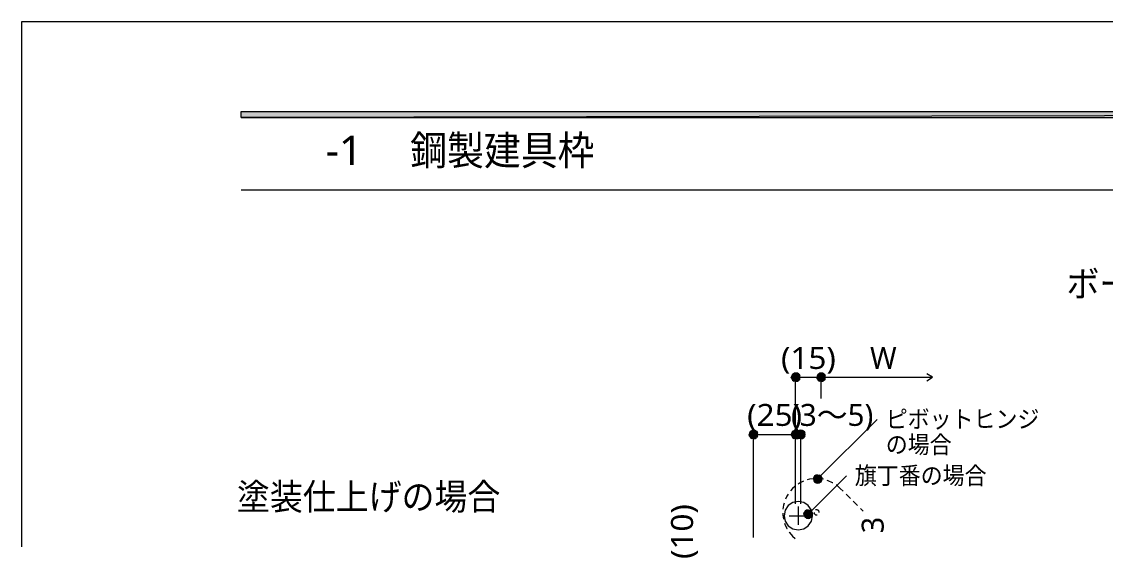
# Model space of a CAD drawing. Header units: millimetres. Extents: x 0 to 420, y 0 to 297.
# Drawn here: x 0.2 to 128.5, y 235.6 to 297 of the extents above; entities that cross this region are included whole.
import ezdxf
from ezdxf.enums import TextEntityAlignment as Align

# ---------------------------------------------------------------- set-up
doc = ezdxf.new("R2010")
doc.units = ezdxf.units.MM
doc.styles.add('kst32b', font='NotoSansJP-Variable.ttf')

msp = doc.modelspace()

# ---------------------------------------------------------------- hatches: boundary and pattern name
h = msp.add_hatch(color=7)
h.paths.add_polyline_path([(394.17, 285.62), (394.17, 286.32), (26.18, 285.62), (394.17, 285.62)])
h.paths.add_polyline_path([(394.17, 286.32), (26.18, 285.62), (26.18, 286.32), (394.17, 286.32)])
h = msp.add_hatch(color=7)
h.paths.add_polyline_path([(91.82, 255.33), (91.63, 255.31), (91.82, 254.83), (91.82, 255.33)])
h.paths.add_polyline_path([(91.63, 255.31), (91.82, 254.83), (91.46, 255.19), (91.63, 255.31)])
h.paths.add_polyline_path([(91.82, 254.83), (91.46, 255.19), (91.36, 255.02), (91.82, 254.83)])
for points in [[(92.03, 255.31), (91.82, 255.33), (91.82, 254.83), (92.03, 255.31)], [(95.02, 255.31), (94.83, 255.33), (94.83, 254.83), (95.02, 255.31)], [(87.02, 248.54), (86.83, 248.58), (86.83, 248.07), (87.02, 248.54)], [(92.03, 248.54), (91.82, 248.58), (91.82, 248.07), (92.03, 248.54)], [(92.63, 248.54), (92.43, 248.58), (92.43, 248.07), (92.63, 248.54)], [(94.23, 243.25), (94.06, 243.14), (94.42, 242.78), (94.23, 243.25)], [(93.11, 239.08), (92.94, 238.97), (93.3, 238.61), (93.11, 239.08)]]:
    msp.add_hatch(color=7).paths.add_polyline_path(points)
h = msp.add_hatch(color=7)
h.paths.add_polyline_path([(92.35, 254.83), (92.31, 255.02), (91.82, 254.83), (92.35, 254.83)])
h.paths.add_polyline_path([(92.31, 255.02), (91.82, 254.83), (92.2, 255.19), (92.31, 255.02)])
h.paths.add_polyline_path([(91.82, 254.83), (92.2, 255.19), (92.03, 255.31), (91.82, 254.83)])
h = msp.add_hatch(color=7)
h.paths.add_polyline_path([(94.83, 255.33), (94.64, 255.31), (94.83, 254.83), (94.83, 255.33)])
h.paths.add_polyline_path([(94.64, 255.31), (94.83, 254.83), (94.47, 255.19), (94.64, 255.31)])
h.paths.add_polyline_path([(94.83, 254.83), (94.47, 255.19), (94.36, 255.02), (94.83, 254.83)])
h = msp.add_hatch(color=7)
h.paths.add_polyline_path([(95.33, 254.83), (95.31, 255.02), (94.83, 254.83), (95.33, 254.83)])
h.paths.add_polyline_path([(95.31, 255.02), (94.83, 254.83), (95.19, 255.19), (95.31, 255.02)])
h.paths.add_polyline_path([(94.83, 254.83), (95.19, 255.19), (95.02, 255.31), (94.83, 254.83)])
h = msp.add_hatch(color=7)
h.paths.add_polyline_path([(91.36, 255.02), (91.31, 254.83), (91.82, 254.83), (91.36, 255.02)])
h.paths.add_polyline_path([(91.31, 254.83), (91.82, 254.83), (91.36, 254.63), (91.31, 254.83)])
h.paths.add_polyline_path([(91.82, 254.83), (91.36, 254.63), (91.46, 254.47), (91.82, 254.83)])
h = msp.add_hatch(color=7)
h.paths.add_polyline_path([(91.46, 254.47), (91.63, 254.36), (91.82, 254.83), (91.46, 254.47)])
h.paths.add_polyline_path([(91.63, 254.36), (91.82, 254.83), (91.82, 254.32), (91.63, 254.36)])
h.paths.add_polyline_path([(91.82, 254.83), (91.82, 254.32), (92.03, 254.36), (91.82, 254.83)])
h = msp.add_hatch(color=7)
h.paths.add_polyline_path([(92.03, 254.36), (92.2, 254.47), (91.82, 254.83), (92.03, 254.36)])
h.paths.add_polyline_path([(92.2, 254.47), (91.82, 254.83), (92.31, 254.63), (92.2, 254.47)])
h.paths.add_polyline_path([(91.82, 254.83), (92.31, 254.63), (92.35, 254.83), (91.82, 254.83)])
h = msp.add_hatch(color=7)
h.paths.add_polyline_path([(94.36, 255.02), (94.32, 254.83), (94.83, 254.83), (94.36, 255.02)])
h.paths.add_polyline_path([(94.32, 254.83), (94.83, 254.83), (94.36, 254.63), (94.32, 254.83)])
h.paths.add_polyline_path([(94.83, 254.83), (94.36, 254.63), (94.47, 254.47), (94.83, 254.83)])
h = msp.add_hatch(color=7)
h.paths.add_polyline_path([(94.47, 254.47), (94.64, 254.36), (94.83, 254.83), (94.47, 254.47)])
h.paths.add_polyline_path([(94.64, 254.36), (94.83, 254.83), (94.83, 254.32), (94.64, 254.36)])
h.paths.add_polyline_path([(94.83, 254.83), (94.83, 254.32), (95.02, 254.36), (94.83, 254.83)])
h = msp.add_hatch(color=7)
h.paths.add_polyline_path([(95.02, 254.36), (95.19, 254.47), (94.83, 254.83), (95.02, 254.36)])
h.paths.add_polyline_path([(95.19, 254.47), (94.83, 254.83), (95.31, 254.63), (95.19, 254.47)])
h.paths.add_polyline_path([(94.83, 254.83), (95.31, 254.63), (95.33, 254.83), (94.83, 254.83)])
h = msp.add_hatch(color=7)
h.paths.add_polyline_path([(86.36, 248.26), (86.32, 248.07), (86.83, 248.07), (86.36, 248.26)])
h.paths.add_polyline_path([(86.32, 248.07), (86.83, 248.07), (86.36, 247.86), (86.32, 248.07)])
h.paths.add_polyline_path([(86.83, 248.07), (86.36, 247.86), (86.47, 247.69), (86.83, 248.07)])
h = msp.add_hatch(color=7)
h.paths.add_polyline_path([(86.83, 248.58), (86.64, 248.54), (86.83, 248.07), (86.83, 248.58)])
h.paths.add_polyline_path([(86.64, 248.54), (86.83, 248.07), (86.47, 248.43), (86.64, 248.54)])
h.paths.add_polyline_path([(86.83, 248.07), (86.47, 248.43), (86.36, 248.26), (86.83, 248.07)])
h = msp.add_hatch(color=7)
h.paths.add_polyline_path([(86.47, 247.69), (86.64, 247.59), (86.83, 248.07), (86.47, 247.69)])
h.paths.add_polyline_path([(86.64, 247.59), (86.83, 248.07), (86.83, 247.54), (86.64, 247.59)])
h.paths.add_polyline_path([(86.83, 248.07), (86.83, 247.54), (87.02, 247.59), (86.83, 248.07)])
h = msp.add_hatch(color=7)
h.paths.add_polyline_path([(87.33, 248.07), (87.31, 248.26), (86.83, 248.07), (87.33, 248.07)])
h.paths.add_polyline_path([(87.31, 248.26), (86.83, 248.07), (87.19, 248.43), (87.31, 248.26)])
h.paths.add_polyline_path([(86.83, 248.07), (87.19, 248.43), (87.02, 248.54), (86.83, 248.07)])
h = msp.add_hatch(color=7)
h.paths.add_polyline_path([(87.02, 247.59), (87.19, 247.69), (86.83, 248.07), (87.02, 247.59)])
h.paths.add_polyline_path([(87.19, 247.69), (86.83, 248.07), (87.31, 247.86), (87.19, 247.69)])
h.paths.add_polyline_path([(86.83, 248.07), (87.31, 247.86), (87.33, 248.07), (86.83, 248.07)])
h = msp.add_hatch(color=7)
h.paths.add_polyline_path([(91.36, 248.26), (91.31, 248.07), (91.82, 248.07), (91.36, 248.26)])
h.paths.add_polyline_path([(91.31, 248.07), (91.82, 248.07), (91.36, 247.86), (91.31, 248.07)])
h.paths.add_polyline_path([(91.82, 248.07), (91.36, 247.86), (91.46, 247.69), (91.82, 248.07)])
h = msp.add_hatch(color=7)
h.paths.add_polyline_path([(91.82, 248.58), (91.63, 248.54), (91.82, 248.07), (91.82, 248.58)])
h.paths.add_polyline_path([(91.63, 248.54), (91.82, 248.07), (91.46, 248.43), (91.63, 248.54)])
h.paths.add_polyline_path([(91.82, 248.07), (91.46, 248.43), (91.36, 248.26), (91.82, 248.07)])
h = msp.add_hatch(color=7)
h.paths.add_polyline_path([(91.46, 247.69), (91.63, 247.59), (91.82, 248.07), (91.46, 247.69)])
h.paths.add_polyline_path([(91.63, 247.59), (91.82, 248.07), (91.82, 247.54), (91.63, 247.59)])
h.paths.add_polyline_path([(91.82, 248.07), (91.82, 247.54), (92.03, 247.59), (91.82, 248.07)])
h = msp.add_hatch(color=7)
h.paths.add_polyline_path([(92.35, 248.07), (92.31, 248.26), (91.82, 248.07), (92.35, 248.07)])
h.paths.add_polyline_path([(92.31, 248.26), (91.82, 248.07), (92.2, 248.43), (92.31, 248.26)])
h.paths.add_polyline_path([(91.82, 248.07), (92.2, 248.43), (92.03, 248.54), (91.82, 248.07)])
h = msp.add_hatch(color=7)
h.paths.add_polyline_path([(92.03, 247.59), (92.2, 247.69), (91.82, 248.07), (92.03, 247.59)])
h.paths.add_polyline_path([(92.2, 247.69), (91.82, 248.07), (92.31, 247.86), (92.2, 247.69)])
h.paths.add_polyline_path([(91.82, 248.07), (92.31, 247.86), (92.35, 248.07), (91.82, 248.07)])
h = msp.add_hatch(color=7)
h.paths.add_polyline_path([(91.95, 248.26), (91.93, 248.07), (92.43, 248.07), (91.95, 248.26)])
h.paths.add_polyline_path([(91.93, 248.07), (92.43, 248.07), (91.95, 247.86), (91.93, 248.07)])
h.paths.add_polyline_path([(92.43, 248.07), (91.95, 247.86), (92.07, 247.69), (92.43, 248.07)])
h = msp.add_hatch(color=7)
h.paths.add_polyline_path([(92.43, 248.58), (92.22, 248.54), (92.43, 248.07), (92.43, 248.58)])
h.paths.add_polyline_path([(92.22, 248.54), (92.43, 248.07), (92.07, 248.43), (92.22, 248.54)])
h.paths.add_polyline_path([(92.43, 248.07), (92.07, 248.43), (91.95, 248.26), (92.43, 248.07)])
h = msp.add_hatch(color=7)
h.paths.add_polyline_path([(92.07, 247.69), (92.22, 247.59), (92.43, 248.07), (92.07, 247.69)])
h.paths.add_polyline_path([(92.22, 247.59), (92.43, 248.07), (92.43, 247.54), (92.22, 247.59)])
h.paths.add_polyline_path([(92.43, 248.07), (92.43, 247.54), (92.63, 247.59), (92.43, 248.07)])
h = msp.add_hatch(color=7)
h.paths.add_polyline_path([(92.94, 248.07), (92.9, 248.26), (92.43, 248.07), (92.94, 248.07)])
h.paths.add_polyline_path([(92.9, 248.26), (92.43, 248.07), (92.79, 248.43), (92.9, 248.26)])
h.paths.add_polyline_path([(92.43, 248.07), (92.79, 248.43), (92.63, 248.54), (92.43, 248.07)])
h = msp.add_hatch(color=7)
h.paths.add_polyline_path([(92.63, 247.59), (92.79, 247.69), (92.43, 248.07), (92.63, 247.59)])
h.paths.add_polyline_path([(92.79, 247.69), (92.43, 248.07), (92.9, 247.86), (92.79, 247.69)])
h.paths.add_polyline_path([(92.43, 248.07), (92.9, 247.86), (92.94, 248.07), (92.43, 248.07)])
h = msp.add_hatch(color=7)
h.paths.add_polyline_path([(94.06, 243.14), (93.96, 242.97), (94.42, 242.78), (94.06, 243.14)])
h.paths.add_polyline_path([(93.96, 242.97), (94.42, 242.78), (93.92, 242.78), (93.96, 242.97)])
h.paths.add_polyline_path([(94.42, 242.78), (93.92, 242.78), (93.96, 242.59), (94.42, 242.78)])
h = msp.add_hatch(color=7)
h.paths.add_polyline_path([(93.96, 242.59), (94.06, 242.42), (94.42, 242.78), (93.96, 242.59)])
h.paths.add_polyline_path([(94.06, 242.42), (94.42, 242.78), (94.23, 242.32), (94.06, 242.42)])
h.paths.add_polyline_path([(94.42, 242.78), (94.23, 242.32), (94.42, 242.27), (94.42, 242.78)])
h = msp.add_hatch(color=7)
h.paths.add_polyline_path([(94.81, 243.14), (94.64, 243.25), (94.42, 242.78), (94.81, 243.14)])
h.paths.add_polyline_path([(94.64, 243.25), (94.42, 242.78), (94.42, 243.29), (94.64, 243.25)])
h.paths.add_polyline_path([(94.42, 242.78), (94.42, 243.29), (94.23, 243.25), (94.42, 242.78)])
h = msp.add_hatch(color=7)
h.paths.add_polyline_path([(94.91, 242.59), (94.95, 242.78), (94.42, 242.78), (94.91, 242.59)])
h.paths.add_polyline_path([(94.95, 242.78), (94.42, 242.78), (94.91, 242.97), (94.95, 242.78)])
h.paths.add_polyline_path([(94.42, 242.78), (94.91, 242.97), (94.81, 243.14), (94.42, 242.78)])
h = msp.add_hatch(color=7)
h.paths.add_polyline_path([(94.42, 242.27), (94.64, 242.32), (94.42, 242.78), (94.42, 242.27)])
h.paths.add_polyline_path([(94.64, 242.32), (94.42, 242.78), (94.81, 242.42), (94.64, 242.32)])
h.paths.add_polyline_path([(94.42, 242.78), (94.81, 242.42), (94.91, 242.59), (94.42, 242.78)])
h = msp.add_hatch(color=7)
h.paths.add_polyline_path([(92.94, 238.97), (92.84, 238.8), (93.3, 238.61), (92.94, 238.97)])
h.paths.add_polyline_path([(92.84, 238.8), (93.3, 238.61), (92.79, 238.61), (92.84, 238.8)])
h.paths.add_polyline_path([(93.3, 238.61), (92.79, 238.61), (92.84, 238.42), (93.3, 238.61)])
h = msp.add_hatch(color=7)
h.paths.add_polyline_path([(93.66, 238.97), (93.49, 239.08), (93.3, 238.61), (93.66, 238.97)])
h.paths.add_polyline_path([(93.49, 239.08), (93.3, 238.61), (93.3, 239.12), (93.49, 239.08)])
h.paths.add_polyline_path([(93.3, 238.61), (93.3, 239.12), (93.11, 239.08), (93.3, 238.61)])
h = msp.add_hatch(color=7)
h.paths.add_polyline_path([(93.77, 238.42), (93.81, 238.61), (93.3, 238.61), (93.77, 238.42)])
h.paths.add_polyline_path([(93.81, 238.61), (93.3, 238.61), (93.77, 238.8), (93.81, 238.61)])
h.paths.add_polyline_path([(93.3, 238.61), (93.77, 238.8), (93.66, 238.97), (93.3, 238.61)])
h = msp.add_hatch(color=7)
h.paths.add_polyline_path([(92.84, 238.42), (92.94, 238.25), (93.3, 238.61), (92.84, 238.42)])
h.paths.add_polyline_path([(92.94, 238.25), (93.3, 238.61), (93.11, 238.15), (92.94, 238.25)])
h.paths.add_polyline_path([(93.3, 238.61), (93.11, 238.15), (93.3, 238.1), (93.3, 238.61)])
h = msp.add_hatch(color=7)
h.paths.add_polyline_path([(93.3, 238.1), (93.49, 238.15), (93.3, 238.61), (93.3, 238.1)])
h.paths.add_polyline_path([(93.49, 238.15), (93.3, 238.61), (93.66, 238.25), (93.49, 238.15)])
h.paths.add_polyline_path([(93.3, 238.61), (93.66, 238.25), (93.77, 238.42), (93.3, 238.61)])

# ---------------------------------------------------------------- linework, layer by layer
at = {"lineweight": 13}
for points in [[(0.19, 0), (0.19, 296.97), (420.16, 296.97), (420.16, 0)], [(93.81, 238.43), (93.68, 239.09), (93.32, 239.62), (92.78, 239.98), (92.13, 240.11), (91.47, 239.98), (90.94, 239.62), (90.58, 239.09), (90.45, 238.43), (90.58, 237.78), (90.94, 237.24), (91.47, 236.88), (92.13, 236.75), (92.78, 236.88), (93.32, 237.24), (93.68, 237.78)]]:
    msp.add_lwpolyline(points, close=True, dxfattribs=at)
at = {"lineweight": 0}
for points in [[(394.17, 285.62), (394.17, 286.32), (26.18, 285.62)], [(394.17, 286.32), (26.18, 285.62), (26.18, 286.32)], [(91.63, 255.31), (91.82, 254.83), (91.46, 255.19)], [(91.82, 255.33), (91.63, 255.31), (91.82, 254.83)], [(92.03, 255.31), (91.82, 255.33), (91.82, 254.83)], [(91.82, 254.83), (92.2, 255.19), (92.03, 255.31)], [(94.64, 255.31), (94.83, 254.83), (94.47, 255.19)], [(94.83, 255.33), (94.64, 255.31), (94.83, 254.83)], [(95.02, 255.31), (94.83, 255.33), (94.83, 254.83)], [(94.83, 254.83), (95.19, 255.19), (95.02, 255.31)], [(91.36, 255.02), (91.31, 254.83), (91.82, 254.83)], [(91.31, 254.83), (91.82, 254.83), (91.36, 254.63)], [(91.82, 254.83), (91.46, 255.19), (91.36, 255.02)], [(91.82, 254.83), (91.36, 254.63), (91.46, 254.47)], [(91.46, 254.47), (91.63, 254.36), (91.82, 254.83)], [(91.63, 254.36), (91.82, 254.83), (91.82, 254.32)], [(92.31, 255.02), (91.82, 254.83), (92.2, 255.19)], [(92.35, 254.83), (92.31, 255.02), (91.82, 254.83)], [(91.82, 254.83), (91.82, 254.32), (92.03, 254.36)], [(92.03, 254.36), (92.2, 254.47), (91.82, 254.83)], [(92.2, 254.47), (91.82, 254.83), (92.31, 254.63)], [(91.82, 254.83), (92.31, 254.63), (92.35, 254.83)], [(94.36, 255.02), (94.32, 254.83), (94.83, 254.83)], [(94.32, 254.83), (94.83, 254.83), (94.36, 254.63)], [(94.83, 254.83), (94.47, 255.19), (94.36, 255.02)], [(94.83, 254.83), (94.36, 254.63), (94.47, 254.47)], [(94.47, 254.47), (94.64, 254.36), (94.83, 254.83)], [(94.64, 254.36), (94.83, 254.83), (94.83, 254.32)], [(95.31, 255.02), (94.83, 254.83), (95.19, 255.19)], [(95.33, 254.83), (95.31, 255.02), (94.83, 254.83)], [(94.83, 254.83), (94.83, 254.32), (95.02, 254.36)], [(95.02, 254.36), (95.19, 254.47), (94.83, 254.83)], [(95.19, 254.47), (94.83, 254.83), (95.31, 254.63)], [(94.83, 254.83), (95.31, 254.63), (95.33, 254.83)], [(86.36, 248.26), (86.32, 248.07), (86.83, 248.07)], [(86.32, 248.07), (86.83, 248.07), (86.36, 247.86)], [(86.83, 248.07), (86.47, 248.43), (86.36, 248.26)], [(86.83, 248.07), (86.36, 247.86), (86.47, 247.69)], [(86.64, 248.54), (86.83, 248.07), (86.47, 248.43)], [(86.47, 247.69), (86.64, 247.59), (86.83, 248.07)], [(86.83, 248.58), (86.64, 248.54), (86.83, 248.07)], [(86.64, 247.59), (86.83, 248.07), (86.83, 247.54)], [(87.02, 248.54), (86.83, 248.58), (86.83, 248.07)], [(86.83, 248.07), (87.19, 248.43), (87.02, 248.54)], [(87.31, 248.26), (86.83, 248.07), (87.19, 248.43)], [(87.33, 248.07), (87.31, 248.26), (86.83, 248.07)], [(86.83, 248.07), (86.83, 247.54), (87.02, 247.59)], [(87.02, 247.59), (87.19, 247.69), (86.83, 248.07)], [(87.19, 247.69), (86.83, 248.07), (87.31, 247.86)], [(86.83, 248.07), (87.31, 247.86), (87.33, 248.07)], [(91.36, 248.26), (91.31, 248.07), (91.82, 248.07)], [(91.31, 248.07), (91.82, 248.07), (91.36, 247.86)], [(91.82, 248.07), (91.46, 248.43), (91.36, 248.26)], [(91.82, 248.07), (91.36, 247.86), (91.46, 247.69)], [(91.63, 248.54), (91.82, 248.07), (91.46, 248.43)], [(91.46, 247.69), (91.63, 247.59), (91.82, 248.07)], [(91.82, 248.58), (91.63, 248.54), (91.82, 248.07)], [(91.63, 247.59), (91.82, 248.07), (91.82, 247.54)], [(92.03, 248.54), (91.82, 248.58), (91.82, 248.07)], [(91.82, 248.07), (92.2, 248.43), (92.03, 248.54)], [(92.31, 248.26), (91.82, 248.07), (92.2, 248.43)], [(92.35, 248.07), (92.31, 248.26), (91.82, 248.07)], [(91.82, 248.07), (91.82, 247.54), (92.03, 247.59)], [(92.03, 247.59), (92.2, 247.69), (91.82, 248.07)], [(92.2, 247.69), (91.82, 248.07), (92.31, 247.86)], [(91.82, 248.07), (92.31, 247.86), (92.35, 248.07)], [(91.95, 248.26), (91.93, 248.07), (92.43, 248.07)], [(91.93, 248.07), (92.43, 248.07), (91.95, 247.86)], [(92.43, 248.07), (92.07, 248.43), (91.95, 248.26)], [(92.43, 248.07), (91.95, 247.86), (92.07, 247.69)], [(92.22, 248.54), (92.43, 248.07), (92.07, 248.43)], [(92.07, 247.69), (92.22, 247.59), (92.43, 248.07)], [(92.43, 248.58), (92.22, 248.54), (92.43, 248.07)], [(92.22, 247.59), (92.43, 248.07), (92.43, 247.54)], [(92.63, 248.54), (92.43, 248.58), (92.43, 248.07)], [(92.43, 248.07), (92.79, 248.43), (92.63, 248.54)], [(92.9, 248.26), (92.43, 248.07), (92.79, 248.43)], [(92.94, 248.07), (92.9, 248.26), (92.43, 248.07)], [(92.43, 248.07), (92.43, 247.54), (92.63, 247.59)], [(92.63, 247.59), (92.79, 247.69), (92.43, 248.07)], [(92.79, 247.69), (92.43, 248.07), (92.9, 247.86)], [(92.43, 248.07), (92.9, 247.86), (92.94, 248.07)], [(93.96, 242.97), (94.42, 242.78), (93.92, 242.78)], [(94.42, 242.78), (93.92, 242.78), (93.96, 242.59)], [(94.06, 243.14), (93.96, 242.97), (94.42, 242.78)], [(93.96, 242.59), (94.06, 242.42), (94.42, 242.78)], [(94.23, 243.25), (94.06, 243.14), (94.42, 242.78)], [(94.06, 242.42), (94.42, 242.78), (94.23, 242.32)], [(94.42, 242.78), (94.42, 243.29), (94.23, 243.25)], [(94.42, 242.78), (94.23, 242.32), (94.42, 242.27)], [(94.64, 243.25), (94.42, 242.78), (94.42, 243.29)], [(94.81, 243.14), (94.64, 243.25), (94.42, 242.78)], [(94.42, 242.78), (94.91, 242.97), (94.81, 243.14)], [(94.95, 242.78), (94.42, 242.78), (94.91, 242.97)], [(94.42, 242.27), (94.64, 242.32), (94.42, 242.78)], [(94.64, 242.32), (94.42, 242.78), (94.81, 242.42)], [(94.42, 242.78), (94.81, 242.42), (94.91, 242.59)], [(94.91, 242.59), (94.95, 242.78), (94.42, 242.78)], [(92.84, 238.8), (93.3, 238.61), (92.79, 238.61)], [(92.94, 238.97), (92.84, 238.8), (93.3, 238.61)], [(93.11, 239.08), (92.94, 238.97), (93.3, 238.61)], [(93.3, 238.61), (93.3, 239.12), (93.11, 239.08)], [(93.49, 239.08), (93.3, 238.61), (93.3, 239.12)], [(93.66, 238.97), (93.49, 239.08), (93.3, 238.61)], [(93.3, 238.61), (93.77, 238.8), (93.66, 238.97)], [(93.81, 238.61), (93.3, 238.61), (93.77, 238.8)], [(93.3, 238.61), (92.79, 238.61), (92.84, 238.42)], [(92.84, 238.42), (92.94, 238.25), (93.3, 238.61)], [(92.94, 238.25), (93.3, 238.61), (93.11, 238.15)], [(93.3, 238.61), (93.11, 238.15), (93.3, 238.1)], [(93.3, 238.1), (93.49, 238.15), (93.3, 238.61)], [(93.49, 238.15), (93.3, 238.61), (93.66, 238.25)], [(93.3, 238.61), (93.66, 238.25), (93.77, 238.42)], [(93.77, 238.42), (93.81, 238.61), (93.3, 238.61)]]:
    msp.add_lwpolyline(points, close=True, dxfattribs=at)
at = {"lineweight": 13}
for points in [[(394.17, 276.99), (26.18, 276.99)], [(91.82, 239.84), (91.82, 254.83)], [(91.82, 254.83), (94.83, 254.83)], [(94.83, 254.83), (108.03, 254.83)], [(94.83, 252.31), (94.83, 254.83)], [(107.34, 254.42), (108.03, 254.83), (107.34, 255.23)], [(94.42, 242.78), (101.49, 249.83)], [(86.83, 235.84), (86.83, 248.07)], [(86.83, 248.07), (91.82, 248.07), (92.43, 248.07)], [(92.43, 239.84), (92.43, 248.07)], [(92.75, 242.51), (92.37, 242.34), (92.12, 242.17)], [(93.92, 242.8), (93.45, 242.74), (93.2, 242.68)], [(93.3, 238.61), (97.83, 243.14)], [(95.1, 242.74), (94.57, 242.82), (94.38, 242.82)], [(96.22, 242.34), (96.2, 242.34), (95.69, 242.57), (95.57, 242.61)], [(91.74, 241.89), (91.46, 241.66), (91.23, 241.38)], [(97.11, 241.66), (96.69, 242.04), (96.63, 242.06)], [(97.11, 241.66), (97.45, 241.32)], [(90.93, 241), (90.78, 240.75), (90.61, 240.37)], [(97.79, 240.98), (98.3, 240.47)], [(98.64, 240.14), (99.14, 239.63)], [(90.3, 238.72), (90.3, 238.55), (90.38, 238.02)], [(90.45, 239.9), (90.38, 239.67), (90.32, 239.2)], [(92.14, 237.34), (92.14, 239.5)], [(94, 238.82), (94, 238.8), (94, 238.74), (94.02, 238.7), (94.06, 238.65), (94.09, 238.61), (94.15, 238.57), (94.19, 238.55), (94.26, 238.53), (94.3, 238.53), (94.36, 238.55), (94.38, 238.55)], [(94.59, 238.82), (94.59, 238.89), (94.57, 238.95), (94.55, 238.99), (94.51, 239.04), (94.47, 239.08), (94.42, 239.1), (94.36, 239.12), (94.3, 239.12), (94.26, 239.12), (94.19, 239.12)], [(99.48, 239.29), (99.82, 238.95)], [(90.51, 237.55), (90.55, 237.43), (90.78, 236.92), (90.81, 236.9)], [(91.06, 238.42), (93.22, 238.42)], [(91.06, 236.47), (91.08, 236.43), (91.46, 236.01)], [(91.46, 236.01), (91.76, 235.71)]]:
    msp.add_lwpolyline(points, dxfattribs=at)

# ---------------------------------------------------------------- texts
at = {"style": 'kst32b'}
for s, height, p, p2 in [('鋼製建具枠', 3.491, (46.19, 279.97), (68, 279.97)), ('-1', 3.491, (36.17, 279.97), (40.54, 279.97)), ('ボード張りの場合', 3.119, (123.89, 264.35), (155.08, 264.35)), ('(15)', 2.599, (90.09, 255.82), (96.58, 255.82)), ('(25)', 2.599, (86.08, 249.07), (92.58, 249.07)), ('(3～5)', 2.599, (91.27, 249.07), (101.02, 249.07)), ('ピボットヒンジ', 2.079, (102.49, 248.84), (120.68, 248.84)), ('の場合', 2.079, (102.49, 245.83), (110.29, 245.83)), ('旗丁番の場合', 2.079, (98.83, 242.15), (114.42, 242.15)), ('塗装仕上げの場合', 3.119, (25.68, 239.12), (56.86, 239.12)), ('(10)', 2.599, (79.67, 233.3), (79.67, 239.8))]:
    msp.add_text(s, height=height, dxfattribs=at).set_placement(p, p2, align=Align.FIT)
msp.add_text('W', height=2.6, dxfattribs=at).set_placement((100.63, 255.82))
msp.add_text('3', height=2.6, rotation=90, dxfattribs=at).set_placement((102.24, 236.35))

doc.saveas('drawing.dxf')
